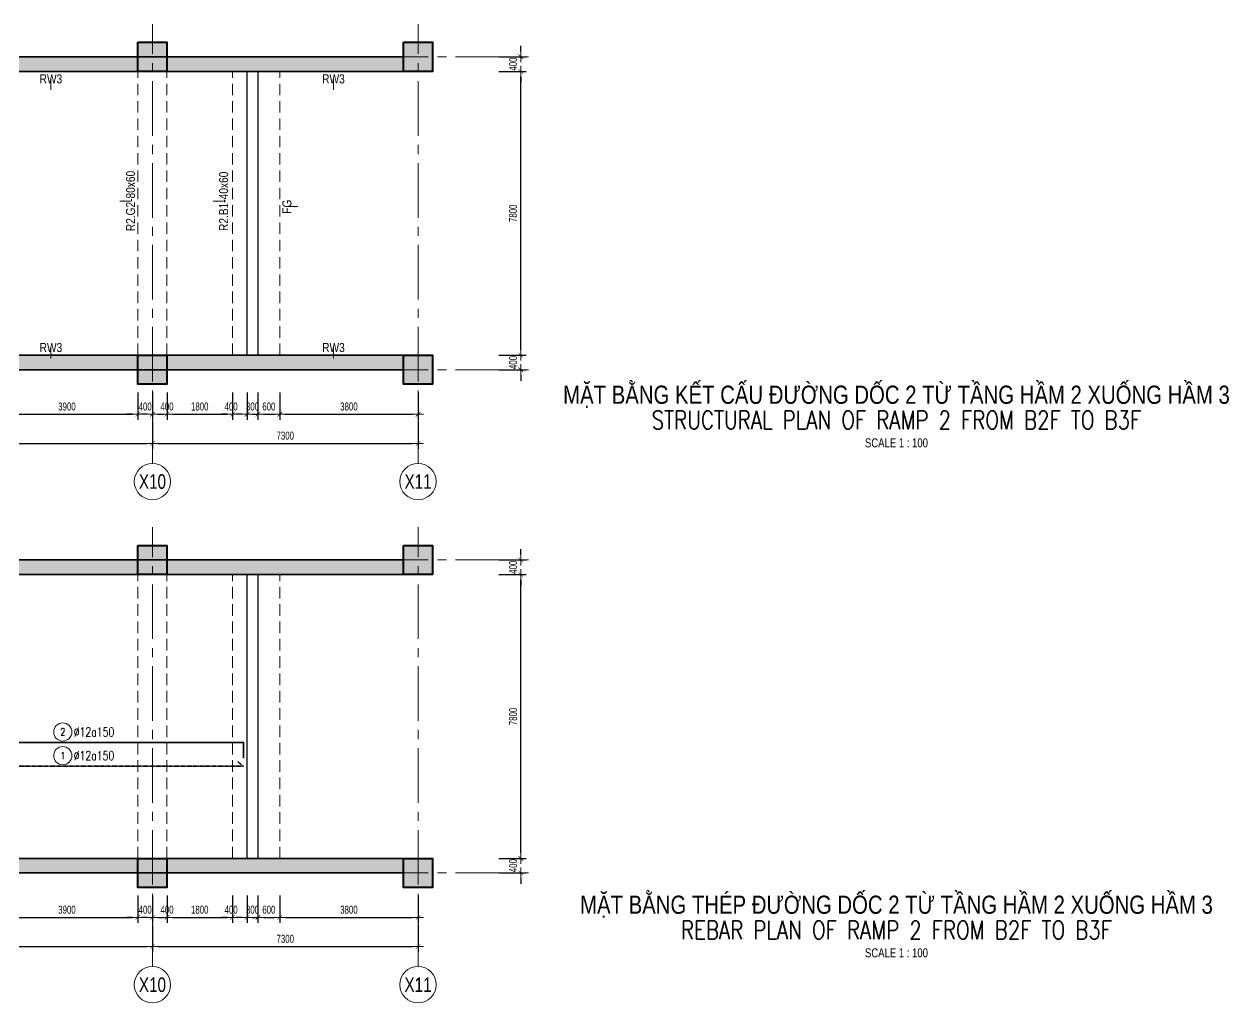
# Model space of a CAD drawing. Header units: millimetres. Extents: x -172050 to 1089997, y 452920 to 1051687.
# Drawn here: x 274298 to 307410, y 483161 to 510058 of the extents above; entities that cross this region are included whole.
import ezdxf
from ezdxf.enums import TextEntityAlignment as Align

# ---------------------------------------------------------------- set-up
doc = ezdxf.new("R2010")
doc.units = ezdxf.units.MM
doc.header["$MEASUREMENT"] = 0
for name, pattern in [('_DASH', [0.6, 0.4, -0.2]), ('CENTER2', [1.125, 0.75, -0.125, 0.125, -0.125]), ('HIDDEN2', [4.7625, 3.175, -1.5875]), ('POD_Grid$0$CENTER2', [1.125, 0.75, -0.125, 0.125, -0.125])]:
    doc.linetypes.add(name, pattern=pattern)
doc.layers.get('Defpoints').update_dxf_attribs({"color": 151, "lineweight": 9})
doc.layers.add('-L-A_OUTLINE', color=2, linetype='Continuous')
for name, color, linetype, lineweight in [('kata_thep - H', 4, 'Continuous', 35), ('NDC_S_ANNO', 7, 'Continuous', 20), ('NDC_S_AXIS', 5, 'CENTER2', 13), ('NDC_S_BEAM', 3, 'HIDDEN2', 20), ('NDC_S_DIM', 1, 'Continuous', 15), ('NDC_S_ENG TITLE', 3, 'Continuous', 20), ('NDC_S_HATCH MATERIAL', 8, 'Continuous', 13), ('NDC_S_SYMBOL', 1, 'Continuous', 15), ('NDC_S_TEXT SYMBOL', 7, 'Continuous', 20), ('NDC_S_VN TEXT', 7, 'Continuous', 20), ('NDC_S_VN TITLE', 6, 'Continuous', 35), ('PD_B1F_Col$0$NDC_S-COLUMN', 4, 'Continuous', 40), ('PD_B1F_Col$0$NDC_S_HATCH COLUMN AND WALL', 251, 'Continuous', 13), ('POD_Grid$0$NDC_S_AXIS', 5, 'POD_Grid$0$CENTER2', 13), ('Ramp wall 2.1(B1)$0$NDC_S_WALL', 6, 'Continuous', 35)]:
    doc.layers.add(name, color=color, linetype=linetype, lineweight=lineweight)
doc.styles.add('ARIAL', font='arial.ttf', dxfattribs={"width": 0.8})
doc.styles.add('NDC_ANNO', font='', dxfattribs={"width": 0.8})
doc.styles.add('NDC_DIM', font='', dxfattribs={"width": 0.75})
doc.styles.add('NDC_EN TXT', font='romans.shx', dxfattribs={"width": 0.8})
doc.styles.add('NDC_VIE TXT', font='arial.ttf', dxfattribs={"width": 0.8})
doc.styles.get('NDC_ANNO').set_extended_font_data('Dotum')
doc.styles.get('NDC_DIM').set_extended_font_data('Dotum')
doc.dimstyles.new('NDC_dim_100', dxfattribs={"dimscale": 100, "dimtxt": 2.2, "dimasz": 1.5, "dimexe": 1.5, "dimexo": 2.5, "dimgap": 1, "dimtad": 1, "dimdec": 0, "dimzin": 0, "dimdsep": 46, "dimtxsty": 'NDC_DIM', "dimblk": 'DIMMARK', "dimcen": 0.09, "dimdle": 1.2, "dimclrd": 1, "dimclre": 1, "dimclrt": 3, "dimadec": 0, "dimazin": 0, "dimtfac": 1, "dimtdec": 0, "dimtix": 1, "dimtofl": 0, "dimtmove": 0, "dimatfit": 3, "dimfxl": 6, "dimfxlon": 1, "dimtolj": 1, "dimtzin": 0, "dimarcsym": 0})
doc.dimstyles.new('NDC_dim_iso', dxfattribs={"dimtxt": 2.2, "dimasz": 1, "dimexe": 1.5, "dimexo": 2.5, "dimgap": 1, "dimtad": 1, "dimdec": 0, "dimzin": 0, "dimdsep": 46, "dimtxsty": 'NDC_DIM', "dimblk": 'DIMMARK', "dimcen": 0.09, "dimdle": 1.2, "dimclrd": 1, "dimclre": 1, "dimclrt": 3, "dimadec": 0, "dimazin": 0, "dimtfac": 1, "dimtdec": 0, "dimtix": 1, "dimtofl": 0, "dimtmove": 0, "dimatfit": 3, "dimfxl": 6, "dimfxlon": 1, "dimtolj": 1, "dimtzin": 0, "dimarcsym": 0})

# ---------------------------------------------------------------- blocks, each defined once
blk = doc.blocks.new('PD_B1F_Col$0$cot')
at = {"layer": 'PD_B1F_Col$0$NDC_S_HATCH COLUMN AND WALL', "ltscale": 0.005}
h = blk.add_hatch(color=256, dxfattribs=at)
h.dxf.hatch_style = 1
h.paths.add_polyline_path([(-0.5, 0.5), (0.5, 0.5), (0.5, -0.5), (-0.5, -0.5)])
at = {"layer": 'PD_B1F_Col$0$NDC_S-COLUMN', "ltscale": 0.005}
blk.add_lwpolyline([(-0.5, 0.5), (0.5, 0.5), (0.5, -0.5), (-0.5, -0.5)], close=True, dxfattribs=at)
blk = doc.blocks.new('ramp5-2')
at = {"layer": 'NDC_S_HATCH MATERIAL'}
h = blk.add_hatch(dxfattribs=at)
h.set_pattern_fill('BT-01', color=252, scale=30, style=0, pattern_type=2)
h.set_pattern_definition([(50, (-906343.9, 141013.11), (215.178055, -18.82564), [22.5, -247.5]), (355, (-906343.9, 141013.1), (-41.6254, 225.65764), [18, -198]), (100.4514, (-906325.97, 141011.54), (173.552815, 206.831863), [19.122057, -210.342634]), (46.1842, (-906343.9, 141073.1), (320.172315, -49.655704), [33.75, -371.25]), (96.6356, (-906317.22, 141068.97), (280.39881, 292.23536), [28.68309, -315.5139]), (351.1842, (-906343.9, 141073.1), (280.39858, 292.23558), [27, -297]), (21, (-906313.9, 141058.11), (179.072116, -120.785667), [22.5, -247.5]), (326, (-906313.9, 141058.1), (72.9946, 217.545014), [18, -198]), (71.4514, (-906298.98, 141048.05), (252.06679, 96.75915), [19.122057, -210.342634]), (37.5, (-906343.9, 141013.11), (3.6479566, 99.868156), [0, -195.6, 0, -201, 0, -198.75]), (7.5, (-906343.9, 141013.11), (78.920861, 118.323514), [0, -114.6, 0, -191.1, 0, -75.75]), (327.5, (-906410.8, 141013.11), (160.146731, -6.7664615), [0, -75, 0, -234, 0, -310.5]), (317.5, (-906440.8, 141013.11), (174.95585, 30.031495), [0, -97.5, 0, -155.4, 0, -220.5]), (45, (-906343.9, 141013.11), (-90.156115, 90.156115), []), (45, (-906343.9, 141049.86), (-90.156115, 90.156115), [])])
h.paths.add_polyline_path([(800, 8600), (34300, 8600), (34300, 9000), (800, 9000)])
h = blk.add_hatch(dxfattribs=at)
h.set_pattern_fill('BT-01', color=252, scale=30, style=0, pattern_type=2)
h.set_pattern_definition([(50, (-906343.9, 132813.11), (215.178055, -18.82564), [22.5, -247.5]), (355, (-906343.9, 132813.1), (-41.6254, 225.65764), [18, -198]), (100.4514, (-906325.97, 132811.54), (173.552815, 206.831863), [19.122057, -210.342634]), (46.1842, (-906343.9, 132873.1), (320.172315, -49.655704), [33.75, -371.25]), (96.6356, (-906317.22, 132868.97), (280.39881, 292.23536), [28.68309, -315.5139]), (351.1842, (-906343.9, 132873.1), (280.39858, 292.23558), [27, -297]), (21, (-906313.9, 132858.11), (179.072116, -120.785667), [22.5, -247.5]), (326, (-906313.9, 132858.1), (72.9946, 217.545014), [18, -198]), (71.4514, (-906298.98, 132848.05), (252.06679, 96.75915), [19.122057, -210.342634]), (37.5, (-906343.9, 132813.11), (3.6479566, 99.868156), [0, -195.6, 0, -201, 0, -198.75]), (7.5, (-906343.9, 132813.11), (78.920861, 118.323514), [0, -114.6, 0, -191.1, 0, -75.75]), (327.5, (-906410.8, 132813.11), (160.146731, -6.7664615), [0, -75, 0, -234, 0, -310.5]), (317.5, (-906440.8, 132813.11), (174.95585, 30.031495), [0, -97.5, 0, -155.4, 0, -220.5]), (45, (-906343.9, 132813.11), (-90.156115, 90.156115), []), (45, (-906343.9, 132849.86), (-90.156115, 90.156115), [])])
h.paths.add_polyline_path([(800, 400), (34300, 400), (34300, 800), (800, 800)])
at = {"layer": '-L-A_OUTLINE'}
for points in [[(6200, 8600), (6500, 8600), (6500, 800), (6200, 800)], [(30000, 8600), (30300, 8600), (30300, 800), (30000, 800)]]:
    blk.add_lwpolyline(points, close=True, dxfattribs=at)
at = {"layer": 'NDC_S_BEAM', "ltscale": 100}
for p, q in [((100, 800), (100, 8600)), ((700, 800), (700, 8600)), ((5600, 800), (5600, 8600)), ((6200, 800), (6200, 8600)), ((6500, 800), (6500, 8600)), ((6900, 800), (6900, 8600)), ((9000, 800), (9000, 8600)), ((9800, 800), (9800, 8600)), ((13700, 800), (13700, 8600)), ((14100, 800), (14100, 8600)), ((18000, 800), (18000, 8600)), ((18800, 800), (18800, 8600)), ((22700, 800), (22700, 8600)), ((23100, 800), (23100, 8600)), ((27000, 800), (27000, 8600)), ((27800, 800), (27800, 8600)), ((29600, 800), (29600, 8600)), ((30000, 800), (30000, 8600)), ((30300, 800), (30300, 8600)), ((30900, 800), (30900, 8600))]:
    blk.add_line(p, q, dxfattribs=at)
at = {"layer": 'POD_Grid$0$NDC_S_AXIS', "ltscale": 2000}
for p, q in [((400, -2171), (400, 9899)), ((9400, -2171), (9400, 9899)), ((18400, -2171), (18400, 9899)), ((27400, -2171), (27400, 9899)), ((34700, -2171), (34700, 9899)), ((-2518, 9000), (37964, 9000)), ((-2518, 400), (37964, 400))]:
    blk.add_line(p, q, dxfattribs=at)
at = {"layer": 'Ramp wall 2.1(B1)$0$NDC_S_WALL', "ltscale": 200}
for points in [[(800, 9000), (34300, 9000), (34300, 8600), (800, 8600)], [(34300, 800), (800, 800), (800, 400), (34300, 400)]]:
    blk.add_lwpolyline(points, close=True, dxfattribs=at)
at = {"xscale": 800, "yscale": 800}
for p in [(400, 9000), (9400, 9000), (18400, 9000), (27400, 9000), (34700, 9000), (400, 400), (9400, 400), (18400, 400), (27400, 400), (34700, 400)]:
    blk.add_blockref('PD_B1F_Col$0$cot', p, dxfattribs=at)
blk = doc.blocks.new('DIMMARK')
at = {"layer": 'NDC_S_DIM', "color": 1}
blk.add_line((-1.5, 0), (1, 0), dxfattribs=at)
at = {"layer": 'NDC_S_DIM', "color": 2, "const_width": 0.1}
blk.add_lwpolyline([(-0.42, -0.42), (0.42, 0.42)], dxfattribs=at)
blk = doc.blocks.new('*D502')
at = {"layer": 'Defpoints', "color": 0, "transparency": 16777216}
for p in [(273526, 501459), (277426, 500959), (277426, 499337)]:
    blk.add_point(p, dxfattribs=at)
at = {"layer": 'NDC_S_DIM', "color": 1, "lineweight": -2, "transparency": 16777216}
for p, q in [((273526, 499937), (273526, 499187)), ((277426, 499937), (277426, 499187)), ((273676, 499337), (277276, 499337))]:
    blk.add_line(p, q, dxfattribs=at)
at = {"layer": 'NDC_S_DIM', "color": 1, "lineweight": -2, "transparency": 16777216, "xscale": 150, "yscale": 150, "zscale": 150, "rotation": 180}
blk.add_blockref('DIMMARK', (273526, 499337), dxfattribs=at)
at = {"layer": 'NDC_S_DIM', "color": 1, "lineweight": -2, "transparency": 16777216, "xscale": 150, "yscale": 150, "zscale": 150}
blk.add_blockref('DIMMARK', (277426, 499337), dxfattribs=at)
at = {"layer": 'NDC_S_DIM', "color": 3, "transparency": 16777216, "insert": (275476, 499548), "char_height": 220, "attachment_point": 5, "style": 'NDC_DIM'}
blk.add_mtext('\\A1;3900', dxfattribs=at)
blk = doc.blocks.new('*D503')
at = {"layer": 'Defpoints', "color": 0, "transparency": 16777216}
for p in [(277826, 501459), (277426, 500959), (277826, 499337)]:
    blk.add_point(p, dxfattribs=at)
at = {"layer": 'NDC_S_DIM', "color": 1, "lineweight": -2, "transparency": 16777216}
for p, q in [((277426, 499937), (277426, 499187)), ((277826, 499937), (277826, 499187)), ((277276, 499337), (277126, 499337)), ((277976, 499337), (278126, 499337))]:
    blk.add_line(p, q, dxfattribs=at)
at = {"layer": 'NDC_S_DIM', "color": 1, "lineweight": -2, "transparency": 16777216, "xscale": 150, "yscale": 150, "zscale": 150}
blk.add_blockref('DIMMARK', (277426, 499337), dxfattribs=at)
at = {"layer": 'NDC_S_DIM', "color": 1, "lineweight": -2, "transparency": 16777216, "xscale": 150, "yscale": 150, "zscale": 150, "rotation": 180}
blk.add_blockref('DIMMARK', (277826, 499337), dxfattribs=at)
at = {"layer": 'NDC_S_DIM', "color": 3, "transparency": 16777216, "insert": (277626, 499548), "char_height": 220, "attachment_point": 5, "style": 'NDC_DIM'}
blk.add_mtext('\\A1;400', dxfattribs=at)
blk = doc.blocks.new('*D504')
at = {"layer": 'Defpoints', "color": 0, "transparency": 16777216}
for p in [(277826, 501459), (278226, 500959), (278226, 499337)]:
    blk.add_point(p, dxfattribs=at)
at = {"layer": 'NDC_S_DIM', "color": 1, "lineweight": -2, "transparency": 16777216}
for p, q in [((277826, 499937), (277826, 499187)), ((278226, 499937), (278226, 499187)), ((277676, 499337), (277526, 499337)), ((278376, 499337), (278526, 499337))]:
    blk.add_line(p, q, dxfattribs=at)
at = {"layer": 'NDC_S_DIM', "color": 1, "lineweight": -2, "transparency": 16777216, "xscale": 150, "yscale": 150, "zscale": 150}
blk.add_blockref('DIMMARK', (277826, 499337), dxfattribs=at)
at = {"layer": 'NDC_S_DIM', "color": 1, "lineweight": -2, "transparency": 16777216, "xscale": 150, "yscale": 150, "zscale": 150, "rotation": 180}
blk.add_blockref('DIMMARK', (278226, 499337), dxfattribs=at)
at = {"layer": 'NDC_S_DIM', "color": 3, "transparency": 16777216, "insert": (278226, 499548), "char_height": 220, "attachment_point": 5, "style": 'NDC_DIM'}
blk.add_mtext('\\A1;400', dxfattribs=at)
blk = doc.blocks.new('*D505')
at = {"layer": 'Defpoints', "color": 0, "transparency": 16777216}
for p in [(280026, 501459), (278226, 500959), (280026, 499337)]:
    blk.add_point(p, dxfattribs=at)
at = {"layer": 'NDC_S_DIM', "color": 1, "lineweight": -2, "transparency": 16777216}
for p, q in [((278226, 499937), (278226, 499187)), ((280026, 499937), (280026, 499187)), ((278376, 499337), (279876, 499337))]:
    blk.add_line(p, q, dxfattribs=at)
at = {"layer": 'NDC_S_DIM', "color": 1, "lineweight": -2, "transparency": 16777216, "xscale": 150, "yscale": 150, "zscale": 150, "rotation": 180}
blk.add_blockref('DIMMARK', (278226, 499337), dxfattribs=at)
at = {"layer": 'NDC_S_DIM', "color": 1, "lineweight": -2, "transparency": 16777216, "xscale": 150, "yscale": 150, "zscale": 150}
blk.add_blockref('DIMMARK', (280026, 499337), dxfattribs=at)
at = {"layer": 'NDC_S_DIM', "color": 3, "transparency": 16777216, "insert": (279126, 499548), "char_height": 220, "attachment_point": 5, "style": 'NDC_DIM'}
blk.add_mtext('\\A1;1800', dxfattribs=at)
blk = doc.blocks.new('*D506')
at = {"layer": 'Defpoints', "color": 0, "transparency": 16777216}
for p in [(280026, 501459), (280426, 501459), (280426, 499337)]:
    blk.add_point(p, dxfattribs=at)
at = {"layer": 'NDC_S_DIM', "color": 1, "lineweight": -2, "transparency": 16777216}
for p, q in [((280026, 499937), (280026, 499187)), ((280426, 499937), (280426, 499187)), ((279876, 499337), (279726, 499337)), ((280576, 499337), (280726, 499337))]:
    blk.add_line(p, q, dxfattribs=at)
at = {"layer": 'NDC_S_DIM', "color": 1, "lineweight": -2, "transparency": 16777216, "xscale": 150, "yscale": 150, "zscale": 150}
blk.add_blockref('DIMMARK', (280026, 499337), dxfattribs=at)
at = {"layer": 'NDC_S_DIM', "color": 1, "lineweight": -2, "transparency": 16777216, "xscale": 150, "yscale": 150, "zscale": 150, "rotation": 180}
blk.add_blockref('DIMMARK', (280426, 499337), dxfattribs=at)
at = {"layer": 'NDC_S_DIM', "color": 3, "transparency": 16777216, "insert": (279988, 499548), "char_height": 220, "attachment_point": 5, "style": 'NDC_DIM'}
blk.add_mtext('\\A1;400', dxfattribs=at)
blk = doc.blocks.new('*D507')
at = {"layer": 'Defpoints', "color": 0, "transparency": 16777216}
for p in [(280426, 501459), (280726, 501459), (280726, 499337)]:
    blk.add_point(p, dxfattribs=at)
at = {"layer": 'NDC_S_DIM', "color": 1, "lineweight": -2, "transparency": 16777216}
for p, q in [((280426, 499937), (280426, 499187)), ((280726, 499937), (280726, 499187)), ((280276, 499337), (280126, 499337)), ((280876, 499337), (281026, 499337))]:
    blk.add_line(p, q, dxfattribs=at)
at = {"layer": 'NDC_S_DIM', "color": 1, "lineweight": -2, "transparency": 16777216, "xscale": 150, "yscale": 150, "zscale": 150}
blk.add_blockref('DIMMARK', (280426, 499337), dxfattribs=at)
at = {"layer": 'NDC_S_DIM', "color": 1, "lineweight": -2, "transparency": 16777216, "xscale": 150, "yscale": 150, "zscale": 150, "rotation": 180}
blk.add_blockref('DIMMARK', (280726, 499337), dxfattribs=at)
at = {"layer": 'NDC_S_DIM', "color": 3, "transparency": 16777216, "insert": (280576, 499548), "char_height": 220, "attachment_point": 5, "style": 'NDC_DIM'}
blk.add_mtext('\\A1;300', dxfattribs=at)
blk = doc.blocks.new('*D511')
at = {"layer": 'Defpoints', "color": 0, "transparency": 16777216}
for p in [(280726, 501459), (281326, 501459), (281326, 499337)]:
    blk.add_point(p, dxfattribs=at)
at = {"layer": 'NDC_S_DIM', "color": 1, "lineweight": -2, "transparency": 16777216}
for p, q in [((280726, 499937), (280726, 499187)), ((281326, 499937), (281326, 499187)), ((280876, 499337), (281176, 499337))]:
    blk.add_line(p, q, dxfattribs=at)
at = {"layer": 'NDC_S_DIM', "color": 1, "lineweight": -2, "transparency": 16777216, "xscale": 150, "yscale": 150, "zscale": 150, "rotation": 180}
blk.add_blockref('DIMMARK', (280726, 499337), dxfattribs=at)
at = {"layer": 'NDC_S_DIM', "color": 1, "lineweight": -2, "transparency": 16777216, "xscale": 150, "yscale": 150, "zscale": 150}
blk.add_blockref('DIMMARK', (281326, 499337), dxfattribs=at)
at = {"layer": 'NDC_S_DIM', "color": 3, "transparency": 16777216, "insert": (281026, 499548), "char_height": 220, "attachment_point": 5, "style": 'NDC_DIM'}
blk.add_mtext('\\A1;600', dxfattribs=at)
blk = doc.blocks.new('*D512')
at = {"layer": 'Defpoints', "color": 0, "transparency": 16777216}
for p in [(281326, 501459), (285126, 501459), (285126, 499337)]:
    blk.add_point(p, dxfattribs=at)
at = {"layer": 'NDC_S_DIM', "color": 1, "lineweight": -2, "transparency": 16777216}
for p, q in [((281326, 499937), (281326, 499187)), ((285126, 499937), (285126, 499187)), ((281476, 499337), (284976, 499337))]:
    blk.add_line(p, q, dxfattribs=at)
at = {"layer": 'NDC_S_DIM', "color": 1, "lineweight": -2, "transparency": 16777216, "xscale": 150, "yscale": 150, "zscale": 150, "rotation": 180}
blk.add_blockref('DIMMARK', (281326, 499337), dxfattribs=at)
at = {"layer": 'NDC_S_DIM', "color": 1, "lineweight": -2, "transparency": 16777216, "xscale": 150, "yscale": 150, "zscale": 150}
blk.add_blockref('DIMMARK', (285126, 499337), dxfattribs=at)
at = {"layer": 'NDC_S_DIM', "color": 3, "transparency": 16777216, "insert": (283226, 499548), "char_height": 220, "attachment_point": 5, "style": 'NDC_DIM'}
blk.add_mtext('\\A1;3800', dxfattribs=at)
blk = doc.blocks.new('*D515')
at = {"layer": 'Defpoints', "color": 0, "transparency": 16777216}
for p in [(268826, 501459), (277826, 501459), (277826, 498537)]:
    blk.add_point(p, dxfattribs=at)
at = {"layer": 'NDC_S_DIM', "color": 1, "lineweight": -2, "transparency": 16777216}
for p, q in [((268826, 499137), (268826, 498387)), ((277826, 499137), (277826, 498387)), ((268976, 498537), (277676, 498537))]:
    blk.add_line(p, q, dxfattribs=at)
at = {"layer": 'NDC_S_DIM', "color": 1, "lineweight": -2, "transparency": 16777216, "xscale": 150, "yscale": 150, "zscale": 150, "rotation": 180}
blk.add_blockref('DIMMARK', (268826, 498537), dxfattribs=at)
at = {"layer": 'NDC_S_DIM', "color": 1, "lineweight": -2, "transparency": 16777216, "xscale": 150, "yscale": 150, "zscale": 150}
blk.add_blockref('DIMMARK', (277826, 498537), dxfattribs=at)
at = {"layer": 'NDC_S_DIM', "color": 3, "transparency": 16777216, "insert": (273326, 498748), "char_height": 220, "attachment_point": 5, "style": 'NDC_DIM'}
blk.add_mtext('\\A1;9000', dxfattribs=at)
blk = doc.blocks.new('*D516')
at = {"layer": 'Defpoints', "color": 0, "transparency": 16777216}
for p in [(277826, 501459), (285126, 501459), (285126, 498537)]:
    blk.add_point(p, dxfattribs=at)
at = {"layer": 'NDC_S_DIM', "color": 1, "lineweight": -2, "transparency": 16777216}
for p, q in [((277826, 499137), (277826, 498387)), ((285126, 499137), (285126, 498387)), ((277976, 498537), (284976, 498537))]:
    blk.add_line(p, q, dxfattribs=at)
at = {"layer": 'NDC_S_DIM', "color": 1, "lineweight": -2, "transparency": 16777216, "xscale": 150, "yscale": 150, "zscale": 150, "rotation": 180}
blk.add_blockref('DIMMARK', (277826, 498537), dxfattribs=at)
at = {"layer": 'NDC_S_DIM', "color": 1, "lineweight": -2, "transparency": 16777216, "xscale": 150, "yscale": 150, "zscale": 150}
blk.add_blockref('DIMMARK', (285126, 498537), dxfattribs=at)
at = {"layer": 'NDC_S_DIM', "color": 3, "transparency": 16777216, "insert": (281476, 498748), "char_height": 220, "attachment_point": 5, "style": 'NDC_DIM'}
blk.add_mtext('\\A1;7300', dxfattribs=at)
blk = doc.blocks.new('*D508')
at = {"layer": 'Defpoints', "color": 0, "transparency": 16777216}
for p in [(284726, 500959), (287948, 500959), (276526, 500559)]:
    blk.add_point(p, dxfattribs=at)
at = {"layer": 'NDC_S_DIM', "color": 1, "lineweight": -2, "transparency": 16777216}
for p, q in [((287948, 501109), (287948, 501259)), ((287348, 500959), (288098, 500959)), ((287348, 500559), (288098, 500559)), ((287948, 500409), (287948, 500259))]:
    blk.add_line(p, q, dxfattribs=at)
at = {"layer": 'NDC_S_DIM', "color": 1, "lineweight": -2, "transparency": 16777216, "xscale": 150, "yscale": 150, "zscale": 150}
for p, rotation in [((287948, 500959), 270), ((287948, 500559), 90)]:
    blk.add_blockref('DIMMARK', p, dxfattribs=dict(at, rotation=rotation))
at = {"layer": 'NDC_S_DIM', "color": 3, "transparency": 16777216, "insert": (287738, 500759), "char_height": 220, "attachment_point": 5, "rotation": 90, "style": 'NDC_DIM'}
blk.add_mtext('\\A1;400', dxfattribs=at)
blk = doc.blocks.new('*D509')
at = {"layer": 'Defpoints', "color": 0, "transparency": 16777216}
for p in [(276635, 508759), (287948, 508759), (284726, 500959)]:
    blk.add_point(p, dxfattribs=at)
at = {"layer": 'NDC_S_DIM', "color": 1, "lineweight": -2, "transparency": 16777216}
for p, q in [((287348, 508759), (288098, 508759)), ((287948, 501109), (287948, 508609)), ((287348, 500959), (288098, 500959))]:
    blk.add_line(p, q, dxfattribs=at)
at = {"layer": 'NDC_S_DIM', "color": 1, "lineweight": -2, "transparency": 16777216, "xscale": 150, "yscale": 150, "zscale": 150}
for p, rotation in [((287948, 508759), 90), ((287948, 500959), 270)]:
    blk.add_blockref('DIMMARK', p, dxfattribs=dict(at, rotation=rotation))
at = {"layer": 'NDC_S_DIM', "color": 3, "transparency": 16777216, "insert": (287738, 504859), "char_height": 220, "attachment_point": 5, "rotation": 90, "style": 'NDC_DIM'}
blk.add_mtext('\\A1;7800', dxfattribs=at)
blk = doc.blocks.new('*D510')
at = {"layer": 'Defpoints', "color": 0, "transparency": 16777216}
for p in [(276993, 509159), (287948, 509159), (276635, 508759)]:
    blk.add_point(p, dxfattribs=at)
at = {"layer": 'NDC_S_DIM', "color": 1, "lineweight": -2, "transparency": 16777216}
for p, q in [((287948, 509309), (287948, 509459)), ((287348, 509159), (288098, 509159)), ((287348, 508759), (288098, 508759)), ((287948, 508609), (287948, 508459))]:
    blk.add_line(p, q, dxfattribs=at)
at = {"layer": 'NDC_S_DIM', "color": 1, "lineweight": -2, "transparency": 16777216, "xscale": 150, "yscale": 150, "zscale": 150}
for p, rotation in [((287948, 509159), 270), ((287948, 508759), 90)]:
    blk.add_blockref('DIMMARK', p, dxfattribs=dict(at, rotation=rotation))
at = {"layer": 'NDC_S_DIM', "color": 3, "transparency": 16777216, "insert": (287738, 508959), "char_height": 220, "attachment_point": 5, "rotation": 90, "style": 'NDC_DIM'}
blk.add_mtext('\\A1;400', dxfattribs=at)
blk = doc.blocks.new('*U165')
at = {"layer": 'NDC_S_SYMBOL'}
blk.add_line((0, 5), (0, 9), dxfattribs=at)
blk.add_circle((0, 0), 5, dxfattribs=at)
at = {"layer": 'NDC_S_TEXT SYMBOL', "color": 7, "style": 'NDC_ANNO', "width": 0.8}
blk.add_attdef('GRID', text='', height=4, dxfattribs=at).set_placement((0, 0), align=Align.MIDDLE)
blk = doc.blocks.new('*D531')
at = {"layer": 'Defpoints', "color": 0, "transparency": 16777216}
for p in [(273526, 487632), (277426, 487132), (277426, 485511)]:
    blk.add_point(p, dxfattribs=at)
at = {"layer": 'NDC_S_DIM', "color": 1, "lineweight": -2, "transparency": 16777216}
for p, q in [((273526, 486111), (273526, 485361)), ((277426, 486111), (277426, 485361)), ((273676, 485511), (277276, 485511))]:
    blk.add_line(p, q, dxfattribs=at)
at = {"layer": 'NDC_S_DIM', "color": 1, "lineweight": -2, "transparency": 16777216, "xscale": 150, "yscale": 150, "zscale": 150, "rotation": 180}
blk.add_blockref('DIMMARK', (273526, 485511), dxfattribs=at)
at = {"layer": 'NDC_S_DIM', "color": 1, "lineweight": -2, "transparency": 16777216, "xscale": 150, "yscale": 150, "zscale": 150}
blk.add_blockref('DIMMARK', (277426, 485511), dxfattribs=at)
at = {"layer": 'NDC_S_DIM', "color": 3, "transparency": 16777216, "insert": (275476, 485721), "char_height": 220, "attachment_point": 5, "style": 'NDC_DIM'}
blk.add_mtext('\\A1;3900', dxfattribs=at)
blk = doc.blocks.new('*D532')
at = {"layer": 'Defpoints', "color": 0, "transparency": 16777216}
for p in [(277826, 487632), (277426, 487132), (277826, 485511)]:
    blk.add_point(p, dxfattribs=at)
at = {"layer": 'NDC_S_DIM', "color": 1, "lineweight": -2, "transparency": 16777216}
for p, q in [((277426, 486111), (277426, 485361)), ((277826, 486111), (277826, 485361)), ((277276, 485511), (277126, 485511)), ((277976, 485511), (278126, 485511))]:
    blk.add_line(p, q, dxfattribs=at)
at = {"layer": 'NDC_S_DIM', "color": 1, "lineweight": -2, "transparency": 16777216, "xscale": 150, "yscale": 150, "zscale": 150}
blk.add_blockref('DIMMARK', (277426, 485511), dxfattribs=at)
at = {"layer": 'NDC_S_DIM', "color": 1, "lineweight": -2, "transparency": 16777216, "xscale": 150, "yscale": 150, "zscale": 150, "rotation": 180}
blk.add_blockref('DIMMARK', (277826, 485511), dxfattribs=at)
at = {"layer": 'NDC_S_DIM', "color": 3, "transparency": 16777216, "insert": (277626, 485721), "char_height": 220, "attachment_point": 5, "style": 'NDC_DIM'}
blk.add_mtext('\\A1;400', dxfattribs=at)
blk = doc.blocks.new('*D533')
at = {"layer": 'Defpoints', "color": 0, "transparency": 16777216}
for p in [(277826, 487632), (278226, 487132), (278226, 485511)]:
    blk.add_point(p, dxfattribs=at)
at = {"layer": 'NDC_S_DIM', "color": 1, "lineweight": -2, "transparency": 16777216}
for p, q in [((277826, 486111), (277826, 485361)), ((278226, 486111), (278226, 485361)), ((277676, 485511), (277526, 485511)), ((278376, 485511), (278526, 485511))]:
    blk.add_line(p, q, dxfattribs=at)
at = {"layer": 'NDC_S_DIM', "color": 1, "lineweight": -2, "transparency": 16777216, "xscale": 150, "yscale": 150, "zscale": 150}
blk.add_blockref('DIMMARK', (277826, 485511), dxfattribs=at)
at = {"layer": 'NDC_S_DIM', "color": 1, "lineweight": -2, "transparency": 16777216, "xscale": 150, "yscale": 150, "zscale": 150, "rotation": 180}
blk.add_blockref('DIMMARK', (278226, 485511), dxfattribs=at)
at = {"layer": 'NDC_S_DIM', "color": 3, "transparency": 16777216, "insert": (278226, 485721), "char_height": 220, "attachment_point": 5, "style": 'NDC_DIM'}
blk.add_mtext('\\A1;400', dxfattribs=at)
blk = doc.blocks.new('*D534')
at = {"layer": 'Defpoints', "color": 0, "transparency": 16777216}
for p in [(280026, 487632), (278226, 487132), (280026, 485511)]:
    blk.add_point(p, dxfattribs=at)
at = {"layer": 'NDC_S_DIM', "color": 1, "lineweight": -2, "transparency": 16777216}
for p, q in [((278226, 486111), (278226, 485361)), ((280026, 486111), (280026, 485361)), ((278376, 485511), (279876, 485511))]:
    blk.add_line(p, q, dxfattribs=at)
at = {"layer": 'NDC_S_DIM', "color": 1, "lineweight": -2, "transparency": 16777216, "xscale": 150, "yscale": 150, "zscale": 150, "rotation": 180}
blk.add_blockref('DIMMARK', (278226, 485511), dxfattribs=at)
at = {"layer": 'NDC_S_DIM', "color": 1, "lineweight": -2, "transparency": 16777216, "xscale": 150, "yscale": 150, "zscale": 150}
blk.add_blockref('DIMMARK', (280026, 485511), dxfattribs=at)
at = {"layer": 'NDC_S_DIM', "color": 3, "transparency": 16777216, "insert": (279126, 485721), "char_height": 220, "attachment_point": 5, "style": 'NDC_DIM'}
blk.add_mtext('\\A1;1800', dxfattribs=at)
blk = doc.blocks.new('*D535')
at = {"layer": 'Defpoints', "color": 0, "transparency": 16777216}
for p in [(280026, 487632), (280426, 487632), (280426, 485511)]:
    blk.add_point(p, dxfattribs=at)
at = {"layer": 'NDC_S_DIM', "color": 1, "lineweight": -2, "transparency": 16777216}
for p, q in [((280026, 486111), (280026, 485361)), ((280426, 486111), (280426, 485361)), ((279876, 485511), (279726, 485511)), ((280576, 485511), (280726, 485511))]:
    blk.add_line(p, q, dxfattribs=at)
at = {"layer": 'NDC_S_DIM', "color": 1, "lineweight": -2, "transparency": 16777216, "xscale": 150, "yscale": 150, "zscale": 150}
blk.add_blockref('DIMMARK', (280026, 485511), dxfattribs=at)
at = {"layer": 'NDC_S_DIM', "color": 1, "lineweight": -2, "transparency": 16777216, "xscale": 150, "yscale": 150, "zscale": 150, "rotation": 180}
blk.add_blockref('DIMMARK', (280426, 485511), dxfattribs=at)
at = {"layer": 'NDC_S_DIM', "color": 3, "transparency": 16777216, "insert": (279988, 485721), "char_height": 220, "attachment_point": 5, "style": 'NDC_DIM'}
blk.add_mtext('\\A1;400', dxfattribs=at)
blk = doc.blocks.new('*D536')
at = {"layer": 'Defpoints', "color": 0, "transparency": 16777216}
for p in [(280426, 487632), (280726, 487632), (280726, 485511)]:
    blk.add_point(p, dxfattribs=at)
at = {"layer": 'NDC_S_DIM', "color": 1, "lineweight": -2, "transparency": 16777216}
for p, q in [((280426, 486111), (280426, 485361)), ((280726, 486111), (280726, 485361)), ((280276, 485511), (280126, 485511)), ((280876, 485511), (281026, 485511))]:
    blk.add_line(p, q, dxfattribs=at)
at = {"layer": 'NDC_S_DIM', "color": 1, "lineweight": -2, "transparency": 16777216, "xscale": 150, "yscale": 150, "zscale": 150}
blk.add_blockref('DIMMARK', (280426, 485511), dxfattribs=at)
at = {"layer": 'NDC_S_DIM', "color": 1, "lineweight": -2, "transparency": 16777216, "xscale": 150, "yscale": 150, "zscale": 150, "rotation": 180}
blk.add_blockref('DIMMARK', (280726, 485511), dxfattribs=at)
at = {"layer": 'NDC_S_DIM', "color": 3, "transparency": 16777216, "insert": (280576, 485721), "char_height": 220, "attachment_point": 5, "style": 'NDC_DIM'}
blk.add_mtext('\\A1;300', dxfattribs=at)
blk = doc.blocks.new('*D537')
at = {"layer": 'Defpoints', "color": 0, "transparency": 16777216}
for p in [(280726, 487632), (281326, 487632), (281326, 485511)]:
    blk.add_point(p, dxfattribs=at)
at = {"layer": 'NDC_S_DIM', "color": 1, "lineweight": -2, "transparency": 16777216}
for p, q in [((280726, 486111), (280726, 485361)), ((281326, 486111), (281326, 485361)), ((280876, 485511), (281176, 485511))]:
    blk.add_line(p, q, dxfattribs=at)
at = {"layer": 'NDC_S_DIM', "color": 1, "lineweight": -2, "transparency": 16777216, "xscale": 150, "yscale": 150, "zscale": 150, "rotation": 180}
blk.add_blockref('DIMMARK', (280726, 485511), dxfattribs=at)
at = {"layer": 'NDC_S_DIM', "color": 1, "lineweight": -2, "transparency": 16777216, "xscale": 150, "yscale": 150, "zscale": 150}
blk.add_blockref('DIMMARK', (281326, 485511), dxfattribs=at)
at = {"layer": 'NDC_S_DIM', "color": 3, "transparency": 16777216, "insert": (281026, 485721), "char_height": 220, "attachment_point": 5, "style": 'NDC_DIM'}
blk.add_mtext('\\A1;600', dxfattribs=at)
blk = doc.blocks.new('*D538')
at = {"layer": 'Defpoints', "color": 0, "transparency": 16777216}
for p in [(281326, 487632), (285126, 487632), (285126, 485511)]:
    blk.add_point(p, dxfattribs=at)
at = {"layer": 'NDC_S_DIM', "color": 1, "lineweight": -2, "transparency": 16777216}
for p, q in [((281326, 486111), (281326, 485361)), ((285126, 486111), (285126, 485361)), ((281476, 485511), (284976, 485511))]:
    blk.add_line(p, q, dxfattribs=at)
at = {"layer": 'NDC_S_DIM', "color": 1, "lineweight": -2, "transparency": 16777216, "xscale": 150, "yscale": 150, "zscale": 150, "rotation": 180}
blk.add_blockref('DIMMARK', (281326, 485511), dxfattribs=at)
at = {"layer": 'NDC_S_DIM', "color": 1, "lineweight": -2, "transparency": 16777216, "xscale": 150, "yscale": 150, "zscale": 150}
blk.add_blockref('DIMMARK', (285126, 485511), dxfattribs=at)
at = {"layer": 'NDC_S_DIM', "color": 3, "transparency": 16777216, "insert": (283226, 485721), "char_height": 220, "attachment_point": 5, "style": 'NDC_DIM'}
blk.add_mtext('\\A1;3800', dxfattribs=at)
blk = doc.blocks.new('*D541')
at = {"layer": 'Defpoints', "color": 0, "transparency": 16777216}
for p in [(277826, 487632), (268826, 487232), (277826, 484711)]:
    blk.add_point(p, dxfattribs=at)
at = {"layer": 'NDC_S_DIM', "color": 1, "lineweight": -2, "transparency": 16777216}
for p, q in [((268826, 485311), (268826, 484561)), ((277826, 485311), (277826, 484561)), ((268976, 484711), (277676, 484711))]:
    blk.add_line(p, q, dxfattribs=at)
at = {"layer": 'NDC_S_DIM', "color": 1, "lineweight": -2, "transparency": 16777216, "xscale": 150, "yscale": 150, "zscale": 150, "rotation": 180}
blk.add_blockref('DIMMARK', (268826, 484711), dxfattribs=at)
at = {"layer": 'NDC_S_DIM', "color": 1, "lineweight": -2, "transparency": 16777216, "xscale": 150, "yscale": 150, "zscale": 150}
blk.add_blockref('DIMMARK', (277826, 484711), dxfattribs=at)
at = {"layer": 'NDC_S_DIM', "color": 3, "transparency": 16777216, "insert": (273326, 484921), "char_height": 220, "attachment_point": 5, "style": 'NDC_DIM'}
blk.add_mtext('\\A1;9000', dxfattribs=at)
blk = doc.blocks.new('*D542')
at = {"layer": 'Defpoints', "color": 0, "transparency": 16777216}
for p in [(277826, 487632), (285126, 487632), (285126, 484711)]:
    blk.add_point(p, dxfattribs=at)
at = {"layer": 'NDC_S_DIM', "color": 1, "lineweight": -2, "transparency": 16777216}
for p, q in [((277826, 485311), (277826, 484561)), ((285126, 485311), (285126, 484561)), ((277976, 484711), (284976, 484711))]:
    blk.add_line(p, q, dxfattribs=at)
at = {"layer": 'NDC_S_DIM', "color": 1, "lineweight": -2, "transparency": 16777216, "xscale": 150, "yscale": 150, "zscale": 150, "rotation": 180}
blk.add_blockref('DIMMARK', (277826, 484711), dxfattribs=at)
at = {"layer": 'NDC_S_DIM', "color": 1, "lineweight": -2, "transparency": 16777216, "xscale": 150, "yscale": 150, "zscale": 150}
blk.add_blockref('DIMMARK', (285126, 484711), dxfattribs=at)
at = {"layer": 'NDC_S_DIM', "color": 3, "transparency": 16777216, "insert": (281476, 484921), "char_height": 220, "attachment_point": 5, "style": 'NDC_DIM'}
blk.add_mtext('\\A1;7300', dxfattribs=at)
blk = doc.blocks.new('*D547')
at = {"layer": 'Defpoints', "color": 0, "transparency": 16777216}
for p in [(284726, 487132), (287948, 487132), (276526, 486732)]:
    blk.add_point(p, dxfattribs=at)
at = {"layer": 'NDC_S_DIM', "color": 1, "lineweight": -2, "transparency": 16777216}
for p, q in [((287948, 487282), (287948, 487432)), ((287348, 487132), (288098, 487132)), ((287348, 486732), (288098, 486732)), ((287948, 486582), (287948, 486432))]:
    blk.add_line(p, q, dxfattribs=at)
at = {"layer": 'NDC_S_DIM', "color": 1, "lineweight": -2, "transparency": 16777216, "xscale": 150, "yscale": 150, "zscale": 150}
for p, rotation in [((287948, 487132), 270), ((287948, 486732), 90)]:
    blk.add_blockref('DIMMARK', p, dxfattribs=dict(at, rotation=rotation))
at = {"layer": 'NDC_S_DIM', "color": 3, "transparency": 16777216, "insert": (287738, 486932), "char_height": 220, "attachment_point": 5, "rotation": 90, "style": 'NDC_DIM'}
blk.add_mtext('\\A1;400', dxfattribs=at)
blk = doc.blocks.new('*D548')
at = {"layer": 'Defpoints', "color": 0, "transparency": 16777216}
for p in [(276635, 494932), (287948, 494932), (284726, 487132)]:
    blk.add_point(p, dxfattribs=at)
at = {"layer": 'NDC_S_DIM', "color": 1, "lineweight": -2, "transparency": 16777216}
for p, q in [((287348, 494932), (288098, 494932)), ((287948, 487282), (287948, 494782)), ((287348, 487132), (288098, 487132))]:
    blk.add_line(p, q, dxfattribs=at)
at = {"layer": 'NDC_S_DIM', "color": 1, "lineweight": -2, "transparency": 16777216, "xscale": 150, "yscale": 150, "zscale": 150}
for p, rotation in [((287948, 494932), 90), ((287948, 487132), 270)]:
    blk.add_blockref('DIMMARK', p, dxfattribs=dict(at, rotation=rotation))
at = {"layer": 'NDC_S_DIM', "color": 3, "transparency": 16777216, "insert": (287738, 491032), "char_height": 220, "attachment_point": 5, "rotation": 90, "style": 'NDC_DIM'}
blk.add_mtext('\\A1;7800', dxfattribs=at)
blk = doc.blocks.new('*D549')
at = {"layer": 'Defpoints', "color": 0, "transparency": 16777216}
for p in [(276993, 495332), (287948, 495332), (276635, 494932)]:
    blk.add_point(p, dxfattribs=at)
at = {"layer": 'NDC_S_DIM', "color": 1, "lineweight": -2, "transparency": 16777216}
for p, q in [((287948, 495482), (287948, 495632)), ((287348, 495332), (288098, 495332)), ((287348, 494932), (288098, 494932)), ((287948, 494782), (287948, 494632))]:
    blk.add_line(p, q, dxfattribs=at)
at = {"layer": 'NDC_S_DIM', "color": 1, "lineweight": -2, "transparency": 16777216, "xscale": 150, "yscale": 150, "zscale": 150}
for p, rotation in [((287948, 495332), 270), ((287948, 494932), 90)]:
    blk.add_blockref('DIMMARK', p, dxfattribs=dict(at, rotation=rotation))
at = {"layer": 'NDC_S_DIM', "color": 3, "transparency": 16777216, "insert": (287738, 495132), "char_height": 220, "attachment_point": 5, "rotation": 90, "style": 'NDC_DIM'}
blk.add_mtext('\\A1;400', dxfattribs=at)
blk = doc.blocks.new('*U222')
blk.add_circle((-2.5, 0), 2.5)
at = {"layer": 'NDC_S_VN TEXT', "color": 7, "style": 'NDC_EN TXT', "width": 0.8}
blk.add_attdef('SH2', text='', height=2, dxfattribs=at).set_placement((-2.5, 0), align=Align.MIDDLE)
at = {"layer": 'NDC_S_VN TEXT', "color": 3, "style": 'NDC_EN TXT', "width": 0.75}
blk.add_attdef('DKKC1', (0.5, -1.25), '', height=2.5, dxfattribs=at)
blk = doc.blocks.new('Drawing name_symbol')
at = {"layer": 'NDC_S_ENG TITLE', "style": 'NDC_EN TXT', "width": 0.8}
blk.add_attdef('SECTDET1', text='', height=5, dxfattribs=at).set_placement((0, 1.01), align=Align.CENTER)
at = {"layer": 'NDC_S_TEXT SYMBOL', "lineweight": 25, "style": 'NDC_ANNO', "width": 0.8}
blk.add_attdef('SSCALE', text='', height=2.5, dxfattribs=at).set_placement((0, -4), align=Align.CENTER)
at = {"layer": 'NDC_S_VN TITLE', "style": 'NDC_VIE TXT', "width": 0.8}
blk.add_attdef('SECTDET2', text='', height=5, dxfattribs=at).set_placement((0, 7.97), align=Align.CENTER)
blk = doc.blocks.new('*U220')
at = {"layer": 'NDC_S_ANNO', "ltscale": 0.8, "style": 'ARIAL', "width": 0.8, "flags": 1}
blk.add_attdef('CHU_THICH', text='', height=2.5, dxfattribs=at).set_placement((0, 0), align=Align.MIDDLE_CENTER)
at = {"layer": 'NDC_S_ANNO', "ltscale": 0.8, "style": 'ARIAL', "width": 0.8}
blk.add_attdef('TEN', text='', height=2.5, dxfattribs=at).set_placement((0, -2.91), align=Align.MIDDLE_CENTER)
at = {"layer": 'Defpoints'}
blk.add_leader([(0, 0), (0, -2.91)], dimstyle='NDC_dim_iso', override={"dimgap": 0.625, "dimtad": 0}, dxfattribs=at)
blk = doc.blocks.new('*U179')
at = {"layer": 'NDC_S_ANNO', "ltscale": 0.8, "style": 'ARIAL', "width": 0.8}
blk.add_attdef('TEN', text='', height=2.5, dxfattribs=at).set_placement((0, 3), align=Align.MIDDLE_CENTER)
at = {"layer": 'NDC_S_ANNO', "ltscale": 0.8, "style": 'ARIAL', "width": 0.8, "flags": 1}
blk.add_attdef('CHU_THICH', text='', height=2.5, dxfattribs=at).set_placement((0, 0), align=Align.MIDDLE_CENTER)
at = {"layer": 'Defpoints'}
blk.add_leader([(0, 0), (0, 3)], dimstyle='NDC_dim_iso', override={"dimgap": 0.625, "dimtad": 0}, dxfattribs=at)

msp = doc.modelspace()

# ---------------------------------------------------------------- linework, layer by layer
at = {"layer": 'kata_thep - H', "color": 4}
msp.add_lwpolyline([(257025.6, 489890.3), (257025.6, 490318.6), (280325.6, 490318.6), (280325.6, 489890.3)], dxfattribs=at)
at = {"layer": 'kata_thep - H', "color": 4, "linetype": '_DASH', "ltscale": 20}
msp.add_lwpolyline([(280175.1, 489786.2), (280325.6, 489666), (257025.6, 489666), (257203.5, 489803.3)], dxfattribs=at)

# ---------------------------------------------------------------- block references
at = {"layer": 'NDC_S_ANNO', "xscale": 100, "yscale": 100, "zscale": 100}
for p, values in [((298274.1, 498825.8), {'SECTDET1': 'STRUCTURAL PLAN OF RAMP 2 FROM B2F TO B3F', 'SECTDET2': 'MẶT BẰNG KẾT CẤU ĐƯỜNG DỐC 2 TỪ TẦNG HẦM 2 XUỐNG HẦM 3', 'SSCALE': 'SCALE 1 : 100'}), ((298274.1, 484812.1), {'SECTDET1': 'REBAR PLAN OF RAMP 2 FROM B2F TO B3F', 'SECTDET2': 'MẶT BẰNG THÉP ĐƯỜNG DỐC 2 TỪ TẦNG HẦM 2 XUỐNG HẦM 3', 'SSCALE': 'SCALE 1 : 100'})]:
    msp.add_blockref('Drawing name_symbol', p, dxfattribs=at).add_auto_attribs(values)
at = {"layer": 'NDC_S_AXIS', "xscale": 100, "yscale": 100, "zscale": 100}
for p, values in [((277825.6, 497487.5), {'GRID': 'X10'}), ((285125.6, 497487.5), {'GRID': 'X11'}), ((277825.6, 483660.9), {'GRID': 'X10'}), ((285125.6, 483660.9), {'GRID': 'X11'})]:
    msp.add_blockref('*U165', p, dxfattribs=at).add_auto_attribs(values)
at = {"layer": 'NDC_S_DIM'}
for p in [(250425.6, 500158.8), (250425.6, 486332.3)]:
    msp.add_blockref('ramp5-2', p, dxfattribs=at)
at = {"layer": 'NDC_S_VN TEXT', "xscale": 100, "yscale": 100, "zscale": 100}
for name, p, values in [('*U179', (275035.9, 508252.5), {'TEN': 'RW3'}), ('*U179', (282801.1, 508252.5), {'TEN': 'RW3'}), ('*U179', (275035.9, 500870.1), {'TEN': 'RW3'}), ('*U179', (282801.1, 500870.1), {'TEN': 'RW3'}), ('*U222', (275611.2, 490607.1), {'SH2': '2', 'DKKC1': '%%C12a150'}), ('*U222', (275611.2, 489954.5), {'SH2': '1', 'DKKC1': '%%C12a150'})]:
    msp.add_blockref(name, p, dxfattribs=at).add_auto_attribs(values)
at = {"layer": 'NDC_S_VN TEXT', "xscale": 100, "yscale": 100, "zscale": 100, "rotation": 90}
for name, p, values in [('*U220', (276932.7, 505195.7), {'TEN': 'R2.G2-80x60'}), ('*U220', (279490.9, 505187.6), {'TEN': 'R2.B1-40x60'}), ('*U179', (281820.5, 505041.3), {'TEN': 'FG'})]:
    msp.add_blockref(name, p, dxfattribs=at).add_auto_attribs(values)

# ---------------------------------------------------------------- dimensions: what is measured, and where the dimension line sits
at = {"layer": 'NDC_S_DIM'}
for base, p1, p2, picture, middle in [((287947.7, 509158.8), (276635.1, 508758.8), (276992.8, 509158.8), '*D510', (287737.5, 508958.8)), ((287947.7, 508758.8), (284725.6, 500958.8), (276635.1, 508758.8), '*D509', (287737.5, 504858.8)), ((287947.7, 495332.3), (276635.1, 494932.3), (276992.8, 495332.3), '*D549', (287737.5, 495132.3)), ((287947.7, 494932.3), (284725.6, 487132.3), (276635.1, 494932.3), '*D548', (287737.5, 491032.3))]:
    dim = msp.add_linear_dim(base=base, p1=p1, p2=p2, angle=90, dimstyle='NDC_dim_100', override={"dimtmove": 1}, dxfattribs=at)
    dim.commit()
    dim.dimension.update_dxf_attribs({"geometry": picture, "text_midpoint": middle})
for base, p1, p2, picture, middle in [((277825.6, 498537.5), (268825.6, 501458.8), (277825.6, 501458.8), '*D515', (273325.6, 498747.6)), ((277425.6, 499337.5), (273525.6, 501458.8), (277425.6, 500958.8), '*D502', (275475.6, 499547.6)), ((277825.6, 499337.5), (277425.6, 500958.8), (277825.6, 501458.8), '*D503', (277625.6, 499547.6)), ((285125.6, 498537.5), (277825.6, 501458.8), (285125.6, 501458.8), '*D516', (281475.6, 498747.6)), ((280025.6, 499337.5), (278225.6, 500958.8), (280025.6, 501458.8), '*D505', (279125.6, 499547.6)), ((280725.6, 499337.5), (280425.6, 501458.8), (280725.6, 501458.8), '*D507', (280575.6, 499547.6)), ((281325.6, 499337.5), (280725.6, 501458.8), (281325.6, 501458.8), '*D511', (281025.6, 499547.6)), ((285125.6, 499337.5), (281325.6, 501458.8), (285125.6, 501458.8), '*D512', (283225.6, 499547.6)), ((277825.6, 484710.9), (268825.6, 487232.3), (277825.6, 487632.3), '*D541', (273325.6, 484921.1)), ((277425.6, 485510.9), (273525.6, 487632.3), (277425.6, 487132.3), '*D531', (275475.6, 485721.1)), ((277825.6, 485510.9), (277425.6, 487132.3), (277825.6, 487632.3), '*D532', (277625.6, 485721.1)), ((285125.6, 484710.9), (277825.6, 487632.3), (285125.6, 487632.3), '*D542', (281475.6, 484921.1)), ((280025.6, 485510.9), (278225.6, 487132.3), (280025.6, 487632.3), '*D534', (279125.6, 485721.1)), ((280725.6, 485510.9), (280425.6, 487632.3), (280725.6, 487632.3), '*D536', (280575.6, 485721.1)), ((281325.6, 485510.9), (280725.6, 487632.3), (281325.6, 487632.3), '*D537', (281025.6, 485721.1)), ((285125.6, 485510.9), (281325.6, 487632.3), (285125.6, 487632.3), '*D538', (283225.6, 485721.1))]:
    dim = msp.add_linear_dim(base=base, p1=p1, p2=p2, dimstyle='NDC_dim_100', override={"dimtmove": 1}, dxfattribs=at)
    dim.commit()
    dim.dimension.update_dxf_attribs({"geometry": picture, "text_midpoint": middle})
for base, p1, p2, picture, middle in [((278225.6, 499337.5), (277825.6, 501458.8), (278225.6, 500958.8), '*D504', (278225.6, 499337.5)), ((280425.6, 499337.5), (280025.6, 501458.8), (280425.6, 501458.8), '*D506', (279988.1, 499337.5)), ((278225.6, 485510.9), (277825.6, 487632.3), (278225.6, 487132.3), '*D533', (278225.6, 485510.9)), ((280425.6, 485510.9), (280025.6, 487632.3), (280425.6, 487632.3), '*D535', (279988.1, 485510.9))]:
    dim = msp.add_linear_dim(base=base, p1=p1, p2=p2, dimstyle='NDC_dim_100', override={"dimtmove": 1}, dxfattribs=at)
    dim.commit()
    dim.dimension.update_dxf_attribs({"geometry": picture, "text_midpoint": middle, "dimtype": 160})
for base, p1, p2, picture, middle in [((287947.7, 500958.8), (276525.6, 500558.8), (284725.6, 500958.8), '*D508', (287737.5, 500758.8)), ((287947.7, 487132.3), (276525.6, 486732.3), (284725.6, 487132.3), '*D547', (287737.5, 486932.3))]:
    dim = msp.add_linear_dim(base=base, p1=p1, p2=p2, angle=90, dimstyle='NDC_dim_100', dxfattribs=at)
    dim.commit()
    dim.dimension.update_dxf_attribs({"geometry": picture, "text_midpoint": middle})

doc.saveas('drawing.dxf')
